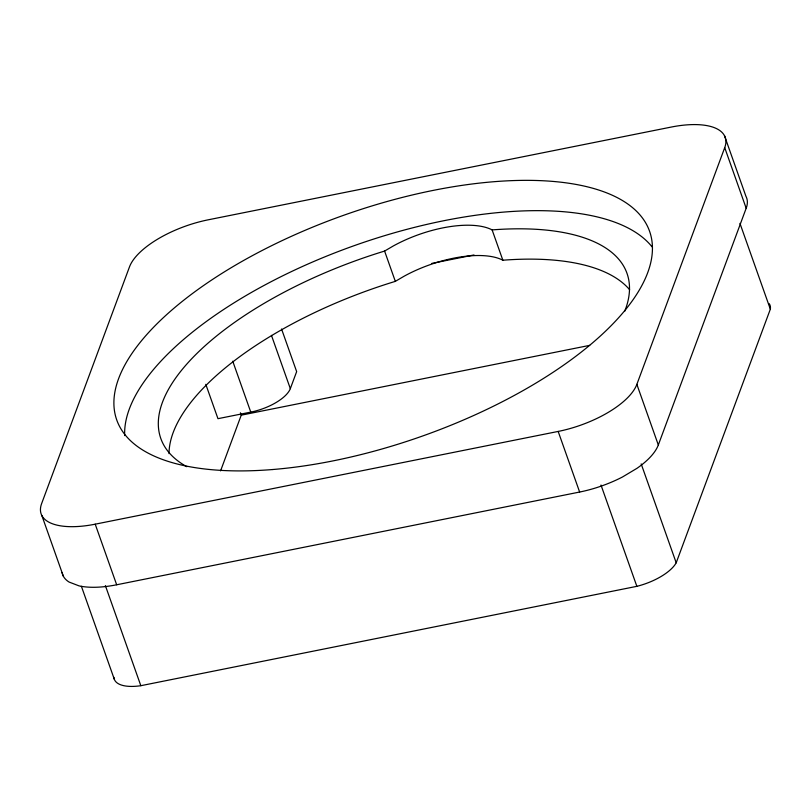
<?xml version="1.0" encoding="UTF-8"?>
<svg xmlns="http://www.w3.org/2000/svg" width="811" height="811" viewBox="0 0 811 811"><rect width="100%" height="100%" fill="white"/><g stroke="black" fill="none" stroke-linecap="round" stroke-linejoin="round"><path stroke-width="1.22" d="M220.572 470.877L241.242 415.171L240.401 412.789M205.801 384.353L217.966 418.679L250.771 412.11A35.329 14.649 -19.5 0 0 290.328 388.651L296.654 371.62L281.559 329.002M636.858 384.363L724.72 147.653A70.658 29.297 -19.5 0 0 671.133 127.084L208.174 219.822A70.658 29.297 -19.5 0 0 129.486 266.89L41.625 503.611A70.658 29.297 -19.5 0 0 95.211 524.18L558.171 431.432A70.658 29.297 -19.5 0 0 636.858 384.363L658.319 444.975A70.658 29.297 -19.5 0 1 637.01 468.302L622.483 476.99A70.658 29.297 -19.5 0 1 579.632 492.044L116.672 584.782A70.658 29.297 -19.5 0 1 79.002 585.866L69.107 582.065A70.658 29.297 -19.5 0 1 62.092 572.515M658.319 444.975L746.181 208.255A70.658 29.297 -19.5 0 0 745.948 196.323L724.487 135.711M113.935 677.408A39.749 16.484 -19.5 0 0 140.83 685.7L636.858 586.333A39.749 16.484 -19.5 0 0 676.202 562.804L770.338 309.173A39.749 16.484 -19.5 0 0 769.213 303.669M186.834 466.72A247.284 102.551 -19.5 0 1 384.596 251.065L393.284 245.976A75.575 31.335 -19.5 0 1 492.125 229.898A247.284 102.551 -19.5 0 1 624.673 311.373M169.023 453.613A247.284 102.551 -19.5 0 1 395.322 281.366L404.01 276.277A75.575 31.335 -19.5 0 1 502.85 260.209L492.125 229.898M431.857 263.393L474.019 254.948M241.242 415.171L589.709 345.364M724.72 147.653L746.181 208.255M739.956 223.37L770.338 309.173M641.177 463.892L676.202 562.804M600.992 485.039L636.858 586.333M558.171 431.432L579.632 492.044M384.586 251.055L395.322 281.356M271.462 335.389L290.328 388.651M232.747 361.209L250.771 412.11M95.211 524.18L116.672 584.782M105.379 585.603L140.83 685.7M81.394 586.302L114.31 679.253M41.858 515.543L63.319 576.155M502.84 260.219A247.284 102.551 -19.5 0 1 629.62 289.72M124.681 435.588A282.623 117.2 -19.5 0 1 352.603 246.23A282.623 117.2 -19.5 0 1 652.034 246.828M272.516 469.539A282.623 117.2 -19.5 0 0 651.091 236.437A282.623 117.2 -19.5 0 0 225.904 270.915A282.623 117.2 -19.5 0 0 272.516 469.539"/></g></svg>
